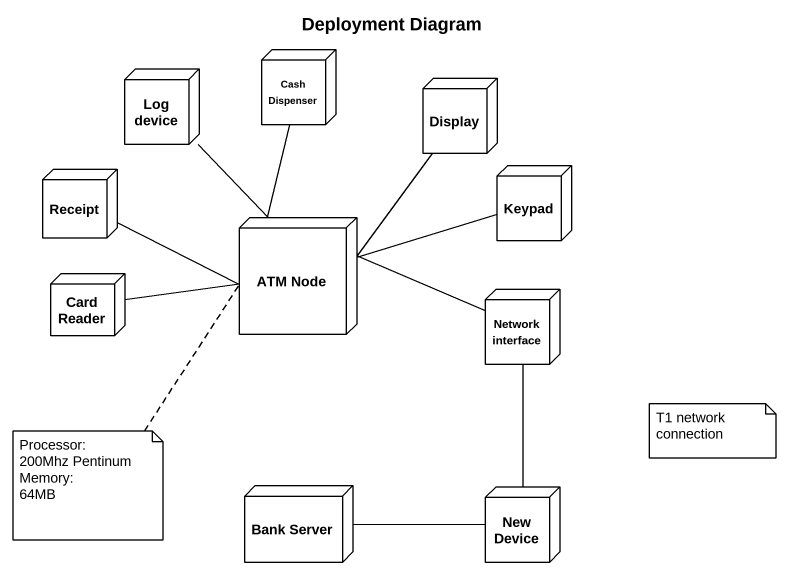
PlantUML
@startuml
title Deployment Diagram
node "Log device" as Log_device
node "Cash Dispenser" as Cash_Dispenser
node Display
node Receipt
node "ATM Node" as ATM_Node
node Keypad
node "Card Reader" as Card_Reader
node "Network interface" as Network_interface
node "Bank Server" as Bank_Server
node NewDevice
Log_device -- ATM_Node
Cash_Dispenser -- ATM_Node
Display -- ATM_Node
Receipt -right- ATM_Node
Keypad -left- ATM_Node
Card_Reader -right- ATM_Node
Network_interface -left- ATM_Node
Network_interface -- NewDevice
Bank_Server -right- NewDevice
note bottom of ATM_Node
  Processor:
  200Mhz Pentinum
  Memory:
  64MB
end note
note as N2
  T1 network
  connection
end note
@enduml
